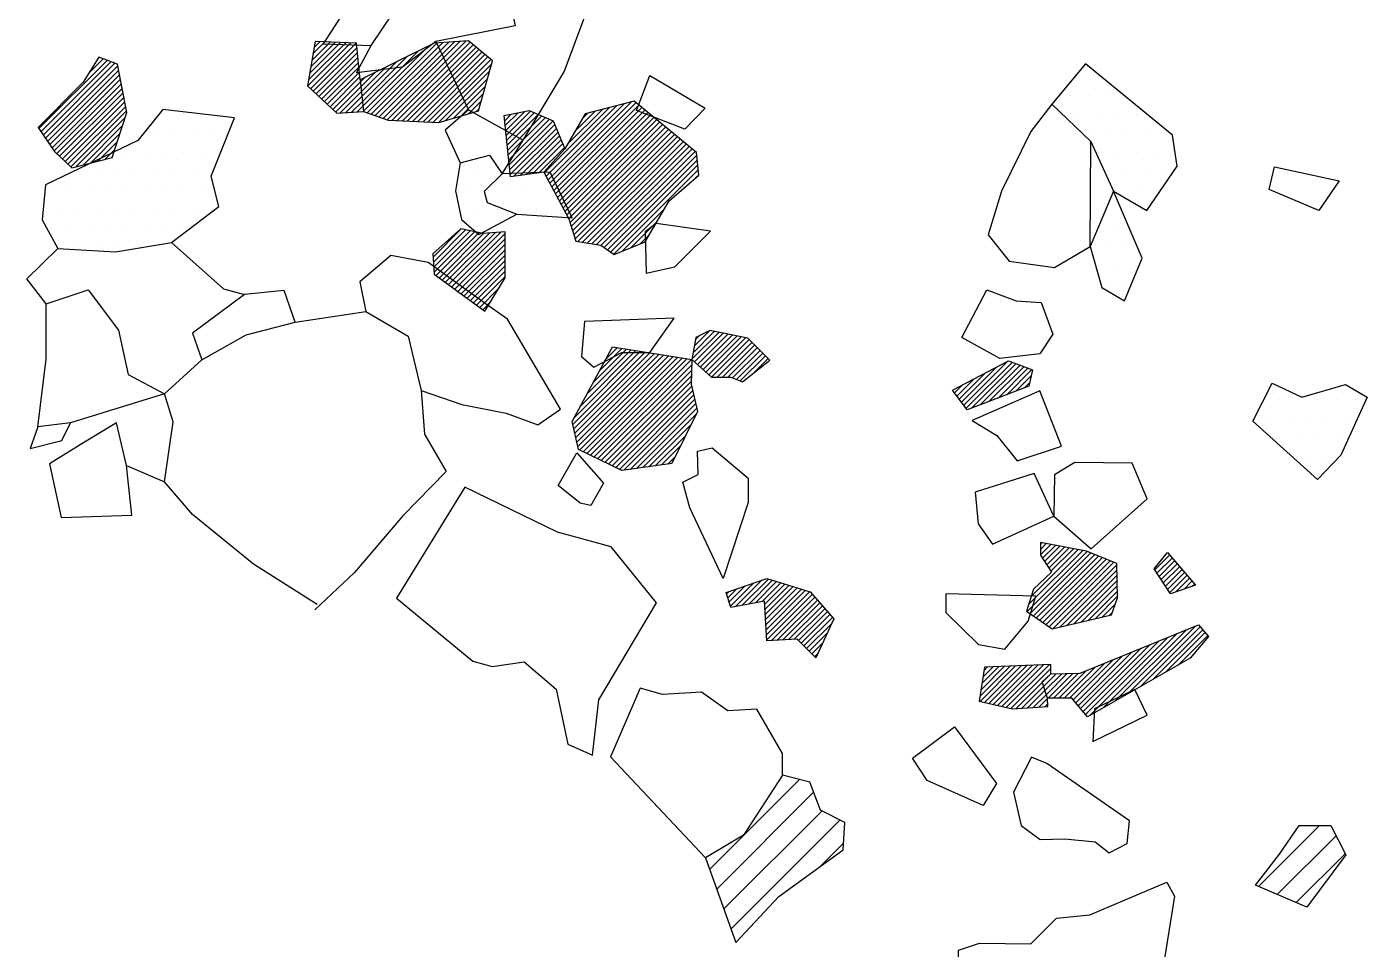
# Model space of a CAD drawing. Header units: metres. Extents: x 1.28 to 3.47, y -21 to -16.89.
# Drawn here: x 1.416 to 2.295, y -20.286 to -19.68 of the extents above; entities that cross this region are included whole.
import ezdxf

# ---------------------------------------------------------------- set-up
doc = ezdxf.new("R2010")
doc.units = ezdxf.units.M
doc.header["$LTSCALE"] = 25
doc.header["$MEASUREMENT"] = 0
doc.layers.get('0').update_dxf_attribs({"linetype": 'CONTINUOUS'})
for name, color, linetype in [('FEUER', 1, 'CONTINUOUS'), ('KNOCHEN', 2, 'CONTINUOUS'), ('KNOCHENSCHRAFF', 2, 'CONTINUOUS'), ('STEINE', 4, 'CONTINUOUS'), ('STEINESCHRAFF', 4, 'CONTINUOUS')]:
    doc.layers.add(name, color=color, linetype=linetype)

# ---------------------------------------------------------------- blocks, each defined once
blk = doc.blocks.new('*X1')
at = {"color": 0}
for p, q in [((142.391, -1974.687), (146.858, -1970.22)), ((142.534, -1974.898), (147.115, -1970.316)), ((142.677, -1975.108), (147.372, -1970.413)), ((145.679, -1971.045), (146.6, -1970.124)), ((146.266, -1970.105), (146.343, -1970.028)), ((142.82, -1975.319), (147.564, -1970.575)), ((142.962, -1975.529), (147.621, -1970.871)), ((143.105, -1975.74), (147.679, -1971.167)), ((143.248, -1975.951), (147.736, -1971.463)), ((143.391, -1976.161), (147.794, -1971.759)), ((143.566, -1976.34), (147.851, -1972.055)), ((143.747, -1976.513), (147.909, -1972.351)), ((143.928, -1976.685), (147.966, -1972.647)), ((144.109, -1976.858), (148.024, -1972.943)), ((175.789, -1978.059), (180.777, -1973.07)), ((175.912, -1978.289), (181.251, -1972.949)), ((176.035, -1978.52), (181.553, -1973.001)), ((176.158, -1978.75), (181.747, -1973.161)), ((144.29, -1977.03), (148.081, -1973.239)), ((144.471, -1977.203), (148.139, -1973.535)), ((144.834, -1977.193), (148.049, -1973.978)), ((175.542, -1977.598), (179.828, -1973.312)), ((175.665, -1977.828), (180.303, -1973.191)), ((176.281, -1978.981), (181.941, -1973.32)), ((176.404, -1979.211), (182.135, -1973.48)), ((176.527, -1979.441), (182.329, -1973.64)), ((176.65, -1979.672), (182.523, -1973.799)), ((176.773, -1979.902), (182.717, -1973.959)), ((177.067, -1975.719), (179.354, -1973.433)), ((177.549, -1974.884), (178.879, -1973.554)), ((178.031, -1974.048), (178.405, -1973.674)), ((145.306, -1977.075), (147.878, -1974.503)), ((176.897, -1980.133), (182.91, -1974.119)), ((177.02, -1980.363), (183.104, -1974.279)), ((177.143, -1980.594), (183.298, -1974.438)), ((177.23, -1980.86), (183.492, -1974.598)), ((177.314, -1981.13), (183.686, -1974.758)), ((177.398, -1981.399), (183.88, -1974.917)), ((145.778, -1976.956), (147.706, -1975.029)), ((146.25, -1976.838), (147.534, -1975.554)), ((177.482, -1981.669), (184.074, -1975.077)), ((177.565, -1981.939), (184.267, -1975.237)), ((177.745, -1982.113), (184.461, -1975.396)), ((178.051, -1982.16), (184.655, -1975.556)), ((178.357, -1982.208), (184.849, -1975.716)), ((146.722, -1976.72), (147.363, -1976.079)), ((178.663, -1982.255), (185.043, -1975.876)), ((178.969, -1982.303), (185.237, -1976.035)), ((179.266, -1982.36), (185.431, -1976.195)), ((179.473, -1982.506), (185.538, -1976.441)), ((179.681, -1982.652), (185.571, -1976.762)), ((179.888, -1982.798), (185.604, -1977.082)), ((180.095, -1982.944), (185.638, -1977.402)), ((185.453, -1977.94), (185.671, -1977.722)), ((180.65, -1982.743), (183.421, -1979.972)), ((181.24, -1982.507), (182.925, -1980.822)), ((168.24, -1983.132), (170.086, -1981.286)), ((168.265, -1983.461), (170.379, -1981.347)), ((168.291, -1983.789), (170.672, -1981.407)), ((168.316, -1984.117), (170.965, -1981.468)), ((168.452, -1984.335), (171.259, -1981.528)), ((168.655, -1984.485), (171.555, -1981.585)), ((168.859, -1984.635), (171.936, -1981.557)), ((169.062, -1984.785), (172.317, -1981.53)), ((169.266, -1984.935), (172.698, -1981.502)), ((169.469, -1985.085), (172.968, -1981.586)), ((169.673, -1985.235), (172.969, -1981.939)), ((181.83, -1982.27), (182.429, -1981.671)), ((169.876, -1985.385), (172.969, -1982.292)), ((170.08, -1985.535), (172.969, -1982.646)), ((170.283, -1985.685), (172.97, -1982.999)), ((170.487, -1985.835), (172.97, -1983.352)), ((170.69, -1985.985), (172.97, -1983.706)), ((170.894, -1986.135), (172.97, -1984.059)), ((171.097, -1986.285), (172.971, -1984.412)), ((171.301, -1986.436), (172.557, -1985.18)), ((171.504, -1986.586), (172.018, -1986.072)), ((185.224, -1989.836), (186.986, -1988.075)), ((185.301, -1989.406), (186.692, -1988.015)), ((185.377, -1988.976), (186.398, -1987.955)), ((185.404, -1990.01), (187.279, -1988.135)), ((185.454, -1988.546), (185.693, -1988.307)), ((185.588, -1990.179), (187.573, -1988.194)), ((185.772, -1990.349), (187.867, -1988.254)), ((185.957, -1990.518), (188.161, -1988.314)), ((186.141, -1990.687), (188.455, -1988.374)), ((186.325, -1990.857), (188.748, -1988.433)), ((186.518, -1991.017), (188.984, -1988.551)), ((186.872, -1991.017), (189.161, -1988.728)), ((187.226, -1991.016), (189.338, -1988.904)), ((177.408, -1994.117), (182.159, -1989.366)), ((177.472, -1994.406), (182.465, -1989.413)), ((177.517, -1993.655), (181.853, -1989.318)), ((177.537, -1994.696), (182.771, -1989.461)), ((177.601, -1994.985), (183.077, -1989.509)), ((177.665, -1995.274), (183.382, -1989.557)), ((177.73, -1995.563), (183.688, -1989.604)), ((177.844, -1995.802), (183.994, -1989.652)), ((177.933, -1992.885), (181.548, -1989.27)), ((178.083, -1995.917), (184.3, -1989.7)), ((178.321, -1996.032), (184.606, -1989.748)), ((178.349, -1992.115), (181.242, -1989.222)), ((178.56, -1996.147), (184.912, -1989.795)), ((178.765, -1991.345), (180.936, -1989.175)), ((178.799, -1996.262), (185.217, -1989.843)), ((179.182, -1990.575), (180.63, -1989.127)), ((179.598, -1989.806), (180.324, -1989.079)), ((187.58, -1991.016), (189.515, -1989.081)), ((187.888, -1991.061), (189.692, -1989.258)), ((188.141, -1991.162), (189.869, -1989.434)), ((188.394, -1991.263), (190.046, -1989.611)), ((189.281, -1990.729), (190.223, -1989.788)), ((179.037, -1996.377), (185.212, -1990.202)), ((179.276, -1996.491), (185.201, -1990.567)), ((202.762, -1992.451), (204.482, -1990.731)), ((202.914, -1992.652), (205.232, -1990.334)), ((203.067, -1992.853), (205.982, -1989.938)), ((203.22, -1993.054), (206.246, -1990.028)), ((203.593, -1993.034), (206.501, -1990.127)), ((204.164, -1992.817), (206.756, -1990.225)), ((204.735, -1992.599), (207.011, -1990.324)), ((205.306, -1992.382), (207.266, -1990.422)), ((205.876, -1992.165), (207.521, -1990.521)), ((179.515, -1996.606), (185.19, -1990.931)), ((179.753, -1996.721), (185.179, -1991.296)), ((179.992, -1996.836), (185.206, -1991.622)), ((202.456, -1992.05), (202.982, -1991.524)), ((202.609, -1992.251), (203.732, -1991.128)), ((206.447, -1991.948), (207.492, -1990.903)), ((207.018, -1991.731), (207.382, -1991.367)), ((180.231, -1996.951), (185.272, -1991.909)), ((180.47, -1997.066), (185.338, -1992.197)), ((180.761, -1997.128), (185.404, -1992.485)), ((181.173, -1997.069), (185.47, -1992.772)), ((181.585, -1997.011), (185.536, -1993.06)), ((181.997, -1996.953), (185.482, -1993.467)), ((182.408, -1996.895), (185.141, -1994.163)), ((182.82, -1996.837), (184.799, -1994.858)), ((183.232, -1996.778), (184.457, -1995.554)), ((183.644, -1996.72), (184.115, -1996.249)), ((208.096, -2001.966), (208.175, -2001.887)), ((208.096, -2002.32), (208.473, -2001.942)), ((208.096, -2002.673), (208.772, -2001.998)), ((208.228, -2002.895), (209.07, -2002.053)), ((208.365, -2003.111), (209.368, -2002.108)), ((208.503, -2003.327), (209.666, -2002.164)), ((207.212, -2006.386), (211.149, -2002.449)), ((207.322, -2005.922), (210.859, -2002.385)), ((207.42, -2006.531), (211.4, -2002.551)), ((207.489, -2005.402), (210.561, -2002.33)), ((207.629, -2006.676), (211.651, -2002.654)), ((207.837, -2006.821), (211.902, -2002.757)), ((208.046, -2006.966), (212.153, -2002.859)), ((208.254, -2007.111), (212.403, -2002.962)), ((208.463, -2007.256), (212.654, -2003.065)), ((208.641, -2003.543), (209.964, -2002.219)), ((208.778, -2003.759), (210.263, -2002.275)), ((215.59, -2003.665), (216.558, -2002.696)), ((215.73, -2003.878), (216.721, -2002.887)), ((208.671, -2007.402), (212.905, -2003.168)), ((208.897, -2007.529), (213.1, -2003.326)), ((209.361, -2007.419), (213.108, -2003.672)), ((215.87, -2004.092), (216.885, -2003.077)), ((216.01, -2004.305), (217.048, -2003.267)), ((216.15, -2004.518), (217.211, -2003.457)), ((216.291, -2004.732), (217.375, -2003.648)), ((216.431, -2004.945), (217.538, -2003.838)), ((187.675, -2005.77), (188.724, -2004.722)), ((187.76, -2006.039), (189.265, -2004.534)), ((188.086, -2006.067), (189.806, -2004.346)), ((188.52, -2005.986), (190.241, -2004.265)), ((188.955, -2005.904), (190.512, -2004.347)), ((189.39, -2005.823), (190.783, -2004.43)), ((189.825, -2005.742), (191.055, -2004.512)), ((189.993, -2005.927), (191.326, -2004.594)), ((190.013, -2006.26), (191.597, -2004.676)), ((190.033, -2006.594), (191.869, -2004.758)), ((209.825, -2007.309), (213.116, -2004.017)), ((210.288, -2007.199), (213.124, -2004.362)), ((210.752, -2007.088), (213.132, -2004.708)), ((216.571, -2005.158), (217.701, -2004.028)), ((216.968, -2005.115), (217.865, -2004.218)), ((217.508, -2004.929), (218.028, -2004.409)), ((218.047, -2004.743), (218.191, -2004.599)), ((187.505, -2005.233), (187.641, -2005.097)), ((187.59, -2005.502), (188.182, -2004.909)), ((190.053, -2006.928), (192.14, -2004.841)), ((190.073, -2007.261), (192.412, -2004.923)), ((190.093, -2007.595), (192.683, -2005.005)), ((190.113, -2007.929), (192.954, -2005.087)), ((190.133, -2008.262), (193.132, -2005.263)), ((190.449, -2008.299), (193.296, -2005.453)), ((190.822, -2008.28), (193.459, -2005.643)), ((211.216, -2006.978), (213.141, -2005.053)), ((211.68, -2006.868), (213.149, -2005.399)), ((191.195, -2008.26), (193.622, -2005.833)), ((191.568, -2008.241), (193.786, -2006.024)), ((191.941, -2008.222), (193.949, -2006.214)), ((192.215, -2008.301), (194.112, -2006.404)), ((212.143, -2006.758), (213.004, -2005.897)), ((212.607, -2006.648), (212.803, -2006.452)), ((192.392, -2008.478), (194.276, -2006.594)), ((192.569, -2008.654), (194.439, -2006.785)), ((192.746, -2008.831), (194.38, -2007.197)), ((192.923, -2009.008), (194.079, -2007.851)), ((193.1, -2009.184), (193.779, -2008.505)), ((193.277, -2009.361), (193.479, -2009.158))]:
    blk.add_line(p, q, dxfattribs=at)
blk = doc.blocks.new('*X2')
at = {"color": 0}
for p, q in [((160.015, -1971.912), (162.852, -1969.075)), ((160.067, -1971.507), (162.511, -1969.062)), ((160.142, -1971.078), (162.17, -1969.05)), ((160.199, -1972.082), (163.193, -1969.087)), ((160.216, -1970.65), (161.829, -1969.037)), ((160.291, -1970.222), (161.488, -1969.024)), ((160.366, -1969.793), (161.147, -1969.012)), ((160.383, -1972.251), (163.244, -1969.39)), ((160.441, -1969.365), (160.807, -1968.999)), ((163.641, -1973.236), (167.278, -1969.598)), ((163.672, -1973.558), (167.979, -1969.251)), ((163.92, -1973.663), (168.513, -1969.071)), ((164.184, -1973.754), (168.893, -1969.045)), ((164.447, -1973.844), (169.272, -1969.019)), ((164.71, -1973.934), (169.652, -1968.992)), ((164.973, -1974.025), (170.032, -1968.966)), ((165.237, -1974.115), (170.412, -1968.94)), ((165.555, -1974.15), (170.678, -1969.028)), ((165.893, -1974.166), (170.87, -1969.189)), ((166.231, -1974.181), (171.062, -1969.35)), ((166.569, -1974.197), (171.255, -1969.511)), ((160.567, -1972.42), (163.278, -1969.709)), ((160.751, -1972.59), (163.312, -1970.029)), ((160.935, -1972.759), (163.347, -1970.348)), ((163.577, -1972.592), (165.876, -1970.293)), ((163.609, -1972.914), (166.577, -1969.946)), ((166.907, -1974.212), (171.447, -1969.672)), ((167.246, -1974.227), (171.64, -1969.833)), ((167.584, -1974.243), (171.832, -1969.994)), ((167.922, -1974.258), (172.024, -1970.156)), ((168.26, -1974.273), (172.092, -1970.442)), ((161.12, -1972.929), (163.381, -1970.667)), ((161.304, -1973.098), (163.415, -1970.987)), ((161.488, -1973.267), (163.449, -1971.306)), ((163.482, -1971.627), (163.773, -1971.336)), ((163.514, -1971.948), (164.474, -1970.988)), ((163.546, -1972.27), (165.175, -1970.641)), ((168.598, -1974.289), (171.954, -1970.933)), ((161.672, -1973.437), (163.482, -1971.627)), ((161.856, -1973.606), (163.514, -1971.948)), ((162.146, -1973.67), (163.546, -1972.27)), ((169.087, -1974.154), (171.816, -1971.425)), ((169.588, -1974.006), (171.678, -1971.916)), ((162.522, -1973.648), (163.577, -1972.592)), ((162.898, -1973.625), (163.609, -1972.914)), ((170.09, -1973.858), (171.54, -1972.408)), ((170.591, -1973.71), (171.402, -1972.899)), ((163.274, -1973.603), (163.641, -1973.236)), ((163.65, -1973.58), (163.672, -1973.558)), ((171.093, -1973.562), (171.265, -1973.39)), ((172.915, -1973.861), (172.957, -1973.819)), ((172.948, -1974.182), (173.393, -1973.737)), ((172.981, -1974.503), (173.828, -1973.655)), ((173.013, -1974.823), (174.264, -1973.573)), ((173.046, -1975.144), (174.633, -1973.557)), ((173.079, -1975.465), (174.882, -1973.661)), ((173.112, -1975.786), (175.132, -1973.766)), ((173.144, -1976.107), (175.381, -1973.87)), ((173.177, -1976.428), (175.63, -1973.974)), ((173.21, -1976.748), (175.879, -1974.079)), ((173.243, -1977.069), (176.128, -1974.184)), ((173.275, -1977.39), (176.232, -1974.433)), ((173.308, -1977.711), (176.336, -1974.683)), ((173.544, -1977.828), (176.44, -1974.932)), ((173.956, -1977.77), (176.544, -1975.181)), ((174.367, -1977.713), (176.649, -1975.431)), ((174.778, -1977.655), (176.753, -1975.68)), ((175.189, -1977.597), (176.857, -1975.93)), ((213.836, -2011.782), (218.264, -2007.355)), ((214.657, -2011.315), (218.57, -2007.402)), ((211.046, -2013.158), (215.872, -2008.332)), ((211.375, -2013.183), (216.47, -2008.088)), ((212.195, -2012.716), (217.068, -2007.843)), ((213.016, -2012.249), (217.666, -2007.599)), ((215.477, -2010.848), (218.735, -2007.591)), ((216.298, -2010.381), (218.899, -2007.78)), ((217.118, -2009.914), (219.063, -2007.97)), ((210.564, -2012.58), (214.078, -2009.065)), ((210.724, -2012.773), (214.676, -2008.821)), ((210.885, -2012.966), (215.274, -2008.577)), ((204.125, -2011.948), (206.092, -2009.981)), ((204.127, -2012.299), (206.459, -2009.967)), ((204.191, -2011.528), (205.725, -2009.994)), ((204.258, -2011.108), (205.359, -2010.007)), ((204.325, -2010.687), (204.992, -2010.02)), ((204.391, -2010.267), (204.625, -2010.033)), ((204.414, -2012.366), (206.826, -2009.954)), ((204.701, -2012.432), (207.192, -2009.941)), ((204.988, -2012.499), (207.559, -2009.928)), ((205.275, -2012.565), (207.926, -2009.915)), ((205.562, -2012.632), (208.293, -2009.901)), ((205.849, -2012.698), (208.659, -2009.888)), ((209.651, -2012.078), (211.686, -2010.043)), ((210.005, -2012.078), (212.284, -2009.799)), ((210.242, -2012.195), (212.882, -2009.554)), ((210.403, -2012.387), (213.48, -2009.31)), ((206.136, -2012.765), (208.765, -2010.136)), ((208.215, -2011.04), (208.682, -2010.573)), ((208.304, -2011.305), (209.121, -2010.487)), ((208.392, -2011.57), (209.484, -2010.477)), ((208.481, -2011.835), (209.848, -2010.468)), ((208.59, -2012.079), (210.211, -2010.458)), ((208.682, -2010.573), (208.765, -2010.489)), ((208.944, -2012.079), (210.575, -2010.448)), ((209.297, -2012.079), (211.088, -2010.287)), ((206.473, -2012.781), (208.215, -2011.04)), ((206.853, -2012.756), (208.304, -2011.305)), ((207.232, -2012.73), (208.392, -2011.57)), ((207.611, -2012.705), (208.481, -2011.835)), ((207.99, -2012.679), (208.562, -2012.106)), ((208.369, -2012.653), (208.563, -2012.46))]:
    blk.add_line(p, q, dxfattribs=at)
blk = doc.blocks.new('*X12')
at = {"color": 0}
for p, q in [((210.625, -1971.25), (210.625, -1971.25)), ((211.875, -1971.25), (211.875, -1971.25)), ((210, -1972.5), (210, -1972.5)), ((211.25, -1972.5), (211.25, -1972.5)), ((212.5, -1972.5), (212.5, -1972.5)), ((150.625, -1973.75), (150.625, -1973.75)), ((151.875, -1973.75), (151.875, -1973.75)), ((153.125, -1973.75), (153.125, -1973.75)), ((210.625, -1973.75), (210.625, -1973.75)), ((211.875, -1973.75), (211.875, -1973.75)), ((213.125, -1973.75), (213.125, -1973.75)), ((214.375, -1973.75), (214.375, -1973.75)), ((150, -1975), (150, -1975)), ((151.25, -1975), (151.25, -1975)), ((152.5, -1975), (152.5, -1975)), ((153.75, -1975), (153.75, -1975)), ((211.25, -1975), (211.25, -1975)), ((212.5, -1975), (212.5, -1975)), ((213.75, -1975), (213.75, -1975)), ((215, -1975), (215, -1975)), ((216.25, -1975), (216.25, -1975)), ((148.125, -1976.25), (148.125, -1976.25)), ((149.375, -1976.25), (149.375, -1976.25)), ((150.625, -1976.25), (150.625, -1976.25)), ((151.875, -1976.25), (151.875, -1976.25)), ((153.125, -1976.25), (153.125, -1976.25)), ((211.875, -1976.25), (211.875, -1976.25)), ((213.125, -1976.25), (213.125, -1976.25)), ((214.375, -1976.25), (214.375, -1976.25)), ((215.625, -1976.25), (215.625, -1976.25)), ((216.875, -1976.25), (216.875, -1976.25)), ((145, -1977.5), (145, -1977.5)), ((146.25, -1977.5), (146.25, -1977.5)), ((147.5, -1977.5), (147.5, -1977.5)), ((148.75, -1977.5), (148.75, -1977.5)), ((150, -1977.5), (150, -1977.5)), ((151.25, -1977.5), (151.25, -1977.5)), ((152.5, -1977.5), (152.5, -1977.5)), ((153.75, -1977.5), (153.75, -1977.5)), ((170, -1977.5), (170, -1977.5)), ((171.25, -1977.5), (171.25, -1977.5)), ((172.5, -1977.5), (172.5, -1977.5)), ((212.5, -1977.5), (212.5, -1977.5)), ((213.75, -1977.5), (213.75, -1977.5)), ((215, -1977.5), (215, -1977.5)), ((216.25, -1977.5), (216.25, -1977.5)), ((143.125, -1978.75), (143.125, -1978.75)), ((144.375, -1978.75), (144.375, -1978.75)), ((145.625, -1978.75), (145.625, -1978.75)), ((146.875, -1978.75), (146.875, -1978.75)), ((148.125, -1978.75), (148.125, -1978.75)), ((149.375, -1978.75), (149.375, -1978.75)), ((150.625, -1978.75), (150.625, -1978.75)), ((151.875, -1978.75), (151.875, -1978.75)), ((153.125, -1978.75), (153.125, -1978.75)), ((170.625, -1978.75), (170.625, -1978.75)), ((171.875, -1978.75), (171.875, -1978.75)), ((173.125, -1978.75), (173.125, -1978.75)), ((174.375, -1978.75), (174.375, -1978.75)), ((175.625, -1978.75), (175.625, -1978.75)), ((213.125, -1978.75), (213.125, -1978.75)), ((214.375, -1978.75), (214.375, -1978.75)), ((215.625, -1978.75), (215.625, -1978.75)), ((143.75, -1980), (143.75, -1980)), ((145, -1980), (145, -1980)), ((146.25, -1980), (146.25, -1980)), ((147.5, -1980), (147.5, -1980)), ((148.75, -1980), (148.75, -1980)), ((150, -1980), (150, -1980)), ((151.25, -1980), (151.25, -1980)), ((152.5, -1980), (152.5, -1980)), ((153.75, -1980), (153.75, -1980)), ((170, -1980), (170, -1980)), ((171.25, -1980), (171.25, -1980)), ((172.5, -1980), (172.5, -1980)), ((173.75, -1980), (173.75, -1980)), ((175, -1980), (175, -1980)), ((176.25, -1980), (176.25, -1980)), ((212.5, -1980), (212.5, -1980)), ((215, -1980), (215, -1980)), ((143.125, -1981.25), (143.125, -1981.25)), ((144.375, -1981.25), (144.375, -1981.25)), ((145.625, -1981.25), (145.625, -1981.25)), ((146.875, -1981.25), (146.875, -1981.25)), ((148.125, -1981.25), (148.125, -1981.25)), ((149.375, -1981.25), (149.375, -1981.25)), ((150.625, -1981.25), (150.625, -1981.25)), ((151.875, -1981.25), (151.875, -1981.25)), ((171.875, -1981.25), (171.875, -1981.25)), ((211.875, -1981.25), (211.875, -1981.25)), ((213.125, -1981.25), (213.125, -1981.25)), ((143.75, -1982.5), (143.75, -1982.5)), ((145, -1982.5), (145, -1982.5)), ((146.25, -1982.5), (146.25, -1982.5)), ((147.5, -1982.5), (147.5, -1982.5)), ((148.75, -1982.5), (148.75, -1982.5)), ((212.5, -1982.5), (212.5, -1982.5)), ((213.75, -1982.5), (213.75, -1982.5)), ((211.875, -1983.75), (211.875, -1983.75)), ((213.125, -1983.75), (213.125, -1983.75)), ((214.375, -1983.75), (214.375, -1983.75)), ((212.5, -1985), (212.5, -1985)), ((213.75, -1985), (213.75, -1985)), ((223.75, -1992.5), (223.75, -1992.5)), ((225, -1992.5), (225, -1992.5)), ((226.25, -1992.5), (226.25, -1992.5)), ((227.5, -1992.5), (227.5, -1992.5)), ((228.75, -1992.5), (228.75, -1992.5)), ((223.125, -1993.75), (223.125, -1993.75)), ((224.375, -1993.75), (224.375, -1993.75)), ((225.625, -1993.75), (225.625, -1993.75)), ((226.875, -1993.75), (226.875, -1993.75)), ((228.125, -1993.75), (228.125, -1993.75)), ((223.75, -1995), (223.75, -1995)), ((225, -1995), (225, -1995)), ((226.25, -1995), (226.25, -1995)), ((227.5, -1995), (227.5, -1995)), ((225.625, -1996.25), (225.625, -1996.25)), ((226.875, -1996.25), (226.875, -1996.25)), ((226.25, -1997.5), (226.25, -1997.5))]:
    blk.add_line(p, q, dxfattribs=at)
blk = doc.blocks.new('*X17')
at = {"color": 0}
for p, q in [((186.391, -2023.318), (192.28, -2017.429)), ((186.857, -2024.619), (193.211, -2018.265)), ((187.324, -2025.92), (193.759, -2019.485)), ((187.79, -2027.222), (194.926, -2020.086)), ((222.384, -2024.447), (226.396, -2020.436)), ((223.626, -2024.973), (227.485, -2021.115)), ((193.667, -2023.113), (195.174, -2021.606)), ((224.868, -2025.499), (228.075, -2022.293))]:
    blk.add_line(p, q, dxfattribs=at)

msp = doc.modelspace()

# ---------------------------------------------------------------- linework, layer by layer
at = {"layer": 'KNOCHEN'}
for points in [[(1.63469, -19.71487), (1.63212, -19.69088), (1.60507, -19.68988), (1.59998, -19.71897), (1.61939, -19.73682), (1.63674, -19.73579)], [(1.63469, -19.71487), (1.63674, -19.73579), (1.65308, -19.74139), (1.68625, -19.7429), (1.71228, -19.73523), (1.72144, -19.70256), (1.70561, -19.6893), (1.68315, -19.69084), (1.63469, -19.71487)], [(1.47192, -19.76602), (1.48159, -19.73641), (1.47545, -19.70477), (1.46319, -19.70019), (1.453, -19.71653), (1.42342, -19.74615), (1.43415, -19.76196), (1.44538, -19.77267), (1.47192, -19.76602)], [(1.75517, -19.77551), (1.77153, -19.80612), (1.77613, -19.82092), (1.79246, -19.82346), (1.80115, -19.82958), (1.82155, -19.8214), (1.83736, -19.79434), (1.85674, -19.77748), (1.8552, -19.76268), (1.81434, -19.72903), (1.7822, -19.73722), (1.76894, -19.76019)], [(1.76894, -19.76019), (1.75517, -19.77551), (1.73323, -19.77859), (1.72912, -19.73828), (1.74545, -19.7352), (1.76127, -19.74182), (1.76894, -19.76019)], [(1.72968, -19.81483), (1.71539, -19.81586), (1.70059, -19.81281), (1.68223, -19.82915), (1.68326, -19.84242), (1.71645, -19.8669), (1.72971, -19.84494), (1.72968, -19.81483)], [(1.85223, -19.89844), (1.865, -19.91017), (1.87776, -19.91016), (1.88541, -19.91322), (1.90327, -19.89891), (1.88897, -19.88463), (1.86395, -19.87955), (1.85477, -19.88415), (1.85223, -19.89844)], [(1.85223, -19.89844), (1.85173, -19.91477), (1.85583, -19.93263), (1.83901, -19.96684), (1.80635, -19.97145), (1.77776, -19.9577), (1.77366, -19.93933), (1.80017, -19.89031), (1.85223, -19.89844)], [(2.03292, -19.93148), (2.02322, -19.91873), (2.05995, -19.89931), (2.07577, -19.90543), (2.07323, -19.91615), (2.03292, -19.93148)], [(2.08812, -20.03811), (2.07639, -20.04935), (2.0718, -20.06364), (2.08865, -20.07537), (2.12743, -20.06615), (2.13151, -20.05492), (2.13098, -20.03247), (2.11107, -20.02431), (2.08096, -20.01872), (2.08096, -20.02689), (2.08812, -20.03811)], [(2.16621, -20.05234), (2.15548, -20.03602), (2.16415, -20.0253), (2.18254, -20.04672), (2.16621, -20.05234)], [(1.89981, -20.05713), (1.87786, -20.06123), (1.8748, -20.05153), (1.90133, -20.04233), (1.92991, -20.05098), (1.94524, -20.06883), (1.93352, -20.09436), (1.92126, -20.08212), (1.90136, -20.08316), (1.89981, -20.05713)], [(2.08765, -20.10497), (2.10705, -20.10444), (2.1846, -20.07275), (2.19124, -20.0804), (2.179, -20.0947), (2.11166, -20.13302), (2.10144, -20.12078), (2.08562, -20.12079), (2.08204, -20.11008), (2.08765, -20.10497)], [(2.08765, -20.10497), (2.08765, -20.09884), (2.04427, -20.10041), (2.04071, -20.12286), (2.06266, -20.12795), (2.08563, -20.1264), (2.08562, -20.12079)]]:
    msp.add_lwpolyline(points, dxfattribs=at)
at = {"layer": 'STEINE'}
for points in [[(1.64389, -19.64447), (1.62962, -19.66132), (1.61025, -19.69144), (1.64189, -19.69244), (1.65616, -19.671), (1.64389, -19.64447)], [(1.73116, -19.65615), (1.73628, -19.67962), (1.68424, -19.68986), (1.66231, -19.70671), (1.6322, -19.71031), (1.64189, -19.69244)], [(1.68424, -19.68986), (1.7057, -19.73475), (1.74144, -19.75463), (1.76845, -19.7097), (1.78322, -19.66989), (1.77965, -19.66071)], [(2.11396, -19.75539), (2.12878, -19.78804), (2.15074, -19.80078), (2.17062, -19.77168), (2.16754, -19.75127), (2.11036, -19.70436), (2.08843, -19.73092), (2.11396, -19.75539)], [(1.81593, -19.73519), (1.82459, -19.71222), (1.86084, -19.73362), (1.84758, -19.74741), (1.81593, -19.73519)], [(2.08843, -19.73092), (2.07466, -19.74879), (2.0553, -19.78809), (2.04664, -19.81668), (2.06043, -19.83402), (2.09004, -19.83808), (2.1135, -19.82428), (2.11396, -19.75539)], [(1.54194, -19.79814), (1.53682, -19.77824), (1.5521, -19.73996), (1.50515, -19.73438), (1.48884, -19.7548), (1.42813, -19.78393), (1.4261, -19.8069), (1.43632, -19.82577)], [(1.7057, -19.73475), (1.6904, -19.74803), (1.70011, -19.76946), (1.7195, -19.76434), (1.72767, -19.77658), (1.74144, -19.75463)], [(1.70011, -19.76946), (1.69706, -19.78783), (1.70116, -19.80671), (1.71239, -19.8164), (1.73739, -19.80311)], [(1.72767, -19.77658), (1.71595, -19.78833), (1.71799, -19.79547), (1.73739, -19.80311), (1.77362, -19.80564), (1.75931, -19.77554), (1.72767, -19.77658)], [(2.23084, -19.78695), (2.23441, -19.77215), (2.27677, -19.78131), (2.26351, -19.80071), (2.23084, -19.78695)], [(2.12878, -19.78804), (2.1135, -19.82428), (2.12117, -19.85133), (2.13598, -19.85999), (2.1477, -19.83192), (2.12878, -19.78804)], [(1.51083, -19.82164), (1.54194, -19.79814)], [(1.8216, -19.81479), (1.82213, -19.84184), (1.84101, -19.83774), (1.86446, -19.81425), (1.82874, -19.80917), (1.8216, -19.81479)], [(1.42869, -19.86201), (1.41592, -19.84569), (1.43632, -19.82577), (1.47409, -19.82779), (1.51083, -19.82164), (1.54504, -19.85223), (1.55882, -19.8558)], [(1.6747, -19.91899), (1.70124, -19.92816), (1.73033, -19.93375), (1.75126, -19.94139), (1.76605, -19.93118), (1.73131, -19.87201), (1.71651, -19.86181), (1.67924, -19.83479), (1.65474, -19.83021), (1.63434, -19.84758), (1.63843, -19.86697)], [(1.5063, -19.92115), (1.44457, -19.94007), (1.42314, -19.94264), (1.42872, -19.89824), (1.42869, -19.86201), (1.45624, -19.8528), (1.47616, -19.87933), (1.48231, -19.90841), (1.5063, -19.92115)], [(1.592, -19.87414), (1.58484, -19.85323), (1.55882, -19.8558), (1.52464, -19.88133), (1.53078, -19.89868)], [(2.05435, -19.89781), (2.02934, -19.88405), (2.04565, -19.85291), (2.06505, -19.86004), (2.08138, -19.86105), (2.08904, -19.88197), (2.08038, -19.89473), (2.05435, -19.89781)], [(1.60642, -20.05938), (1.56455, -20.03287), (1.52473, -20.00024), (1.50634, -19.97882), (1.51193, -19.93952), (1.5063, -19.92115), (1.53078, -19.89868), (1.55986, -19.88233), (1.592, -19.87414), (1.63843, -19.86697), (1.666, -19.88328), (1.6747, -19.91899), (1.67676, -19.94757), (1.69107, -19.97205), (1.66251, -20.00116), (1.6309, -20.03844), (1.60489, -20.06295)], [(1.78183, -19.8735), (1.77981, -19.89647), (1.78798, -19.90361), (1.80634, -19.8939), (1.82471, -19.89389), (1.84052, -19.87142), (1.78183, -19.8735)], [(2.22023, -19.93903), (2.23297, -19.91402), (2.25237, -19.92319), (2.28094, -19.915), (2.29524, -19.92316), (2.27791, -19.96144), (2.26261, -19.97727), (2.22023, -19.93903)], [(2.03601, -19.93865), (2.05235, -19.94833), (2.06563, -19.96516), (2.09471, -19.95545), (2.0804, -19.91922), (2.03601, -19.93865)], [(1.42314, -19.94264), (1.41804, -19.95693), (1.43896, -19.95182), (1.44457, -19.94007)], [(1.48492, -20.00077), (1.48133, -19.96812), (1.47468, -19.94005), (1.45376, -19.95283), (1.43081, -19.96713), (1.43849, -20.00234), (1.48492, -20.00077)], [(1.76456, -19.98119), (1.77679, -19.95975), (1.79415, -19.97964), (1.786, -19.99444), (1.77885, -19.99292), (1.76456, -19.98119)], [(1.87279, -20.04235), (1.85081, -19.99593), (1.84621, -19.97909), (1.85641, -19.97398), (1.85589, -19.95867), (1.86558, -19.95662), (1.88907, -19.97651), (1.88908, -19.99233), (1.87279, -20.04235)], [(1.48133, -19.96812), (1.50634, -19.97882)], [(2.08964, -20.00138), (2.11415, -20.02279), (2.15087, -19.99011), (2.14115, -19.96664), (2.10339, -19.96616), (2.09013, -19.97433), (2.08964, -20.00138)], [(2.08964, -20.00138), (2.07686, -19.97332), (2.03809, -19.98559), (2.04014, -20.00651), (2.04934, -20.01978), (2.08964, -20.00138)], [(1.78713, -20.15825), (1.79119, -20.12202), (1.82891, -20.0582), (1.79929, -20.02148), (1.76407, -20.01181), (1.70332, -19.98225), (1.65847, -20.05526), (1.7085, -20.09656), (1.72126, -20.10012), (1.74218, -20.09704), (1.76312, -20.11489), (1.7708, -20.15112), (1.78713, -20.15825)], [(1.91166, -20.17143), (1.91165, -20.15714), (1.89479, -20.12807), (1.87591, -20.1291), (1.85855, -20.11687), (1.83303, -20.11841), (1.81823, -20.11434), (1.79887, -20.15926), (1.86117, -20.22556)], [(2.11626, -20.12792), (2.11525, -20.14935), (2.15096, -20.13197), (2.14279, -20.11514), (2.11626, -20.12792)], [(1.99687, -20.16015), (2.02441, -20.13972), (2.052, -20.17695), (2.04333, -20.19124), (2.00658, -20.17494), (1.99687, -20.16015)], [(2.07495, -20.15958), (2.06323, -20.18255), (2.06834, -20.20449), (2.0806, -20.21367), (2.09693, -20.21315), (2.11683, -20.21518), (2.12602, -20.22232), (2.13775, -20.21618), (2.13928, -20.20138), (2.08516, -20.16366), (2.07495, -20.15958)], [(1.88111, -20.28117), (1.90916, -20.25104), (1.9515, -20.22039), (1.9525, -20.20253), (1.93668, -20.19438), (1.92952, -20.17601), (1.91166, -20.17143), (1.88617, -20.21074), (1.86117, -20.22556), (1.88111, -20.28117)], [(2.22197, -20.24368), (2.23778, -20.22326), (2.25052, -20.20437), (2.27145, -20.20435), (2.28116, -20.22374), (2.25566, -20.25795), (2.22197, -20.24368)], [(2.02811, -20.32547), (2.02707, -20.28617), (2.04084, -20.28157), (2.07452, -20.28206), (2.09135, -20.26521), (2.11329, -20.26315), (2.1638, -20.24168), (2.16891, -20.25086), (2.16027, -20.30394), (2.16693, -20.34068), (2.1399, -20.3657)]]:
    msp.add_lwpolyline(points, dxfattribs=at)
msp.add_lwpolyline([(2.07794, -20.05395), (2.01874, -20.05246), (2.01875, -20.0647), (2.0402, -20.08561), (2.05755, -20.08866), (2.07284, -20.07028)], close=True, dxfattribs=at)

# ---------------------------------------------------------------- block references
at = {"layer": 'FEUER', "xscale": 0.01, "yscale": 0.01, "zscale": 0.01}
msp.add_blockref('*X17', (0, 0), dxfattribs=at)
at = {"layer": 'KNOCHENSCHRAFF', "xscale": 0.01, "yscale": 0.01, "zscale": 0.01}
for name in ['*X1', '*X2']:
    msp.add_blockref(name, (0, 0), dxfattribs=at)
at = {"layer": 'STEINESCHRAFF', "xscale": 0.01, "yscale": 0.01, "zscale": 0.01}
msp.add_blockref('*X12', (0, 0), dxfattribs=at)

doc.saveas('drawing.dxf')
